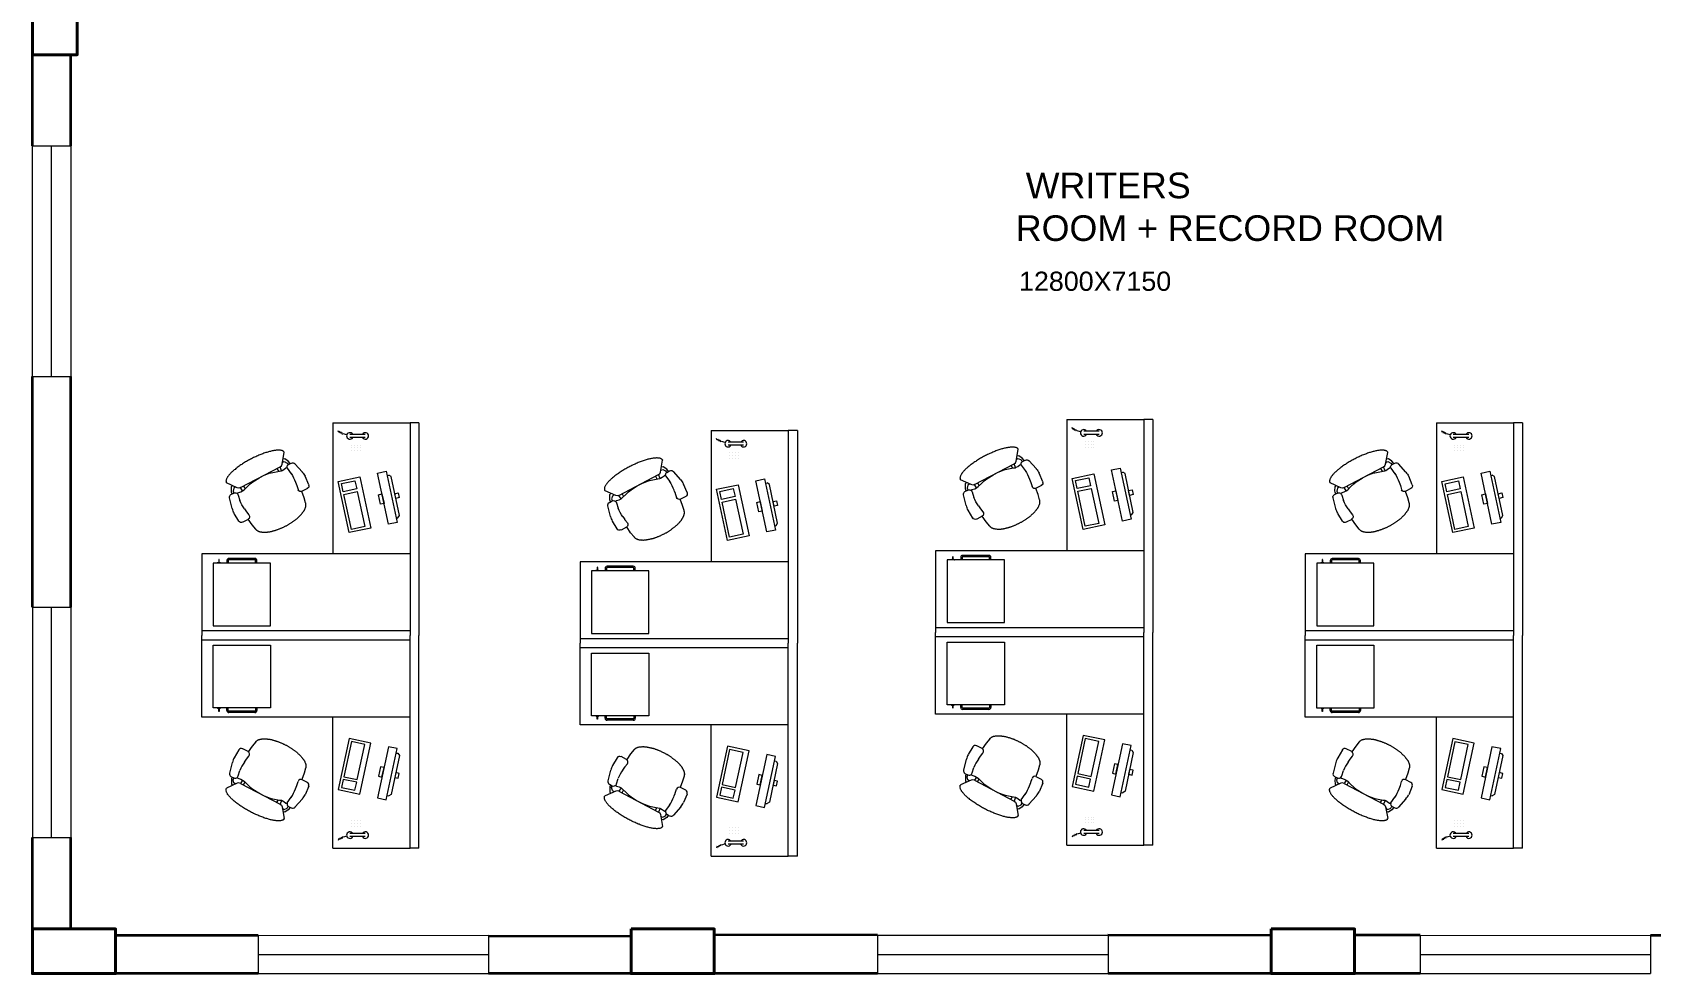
# Model space of a CAD drawing. Header units: millimetres. Extents: x 3079 to 579737, y 1565 to 1161826.
# Drawn here: x 73095 to 85732, y 183555 to 190905 of the extents above; entities that cross this region are included whole.
import ezdxf

# ---------------------------------------------------------------- set-up
doc = ezdxf.new("R2010")
doc.units = ezdxf.units.MM
for name, color, linetype, lineweight in [('1', 7, 'Continuous', 35), ('A_COL', 250, 'Continuous', 40), ('IG-Area', 250, 'Continuous', 30), ('SILL', 251, 'Continuous', 18), ('WINDOW', 252, 'Continuous', 15)]:
    doc.layers.add(name, color=color, linetype=linetype, lineweight=lineweight)
doc.layers.add('FURNITURE', color=253, linetype='Continuous', lineweight=5, transparency=0.05)
doc.styles.get("Standard").update_dxf_attribs({"font": 'arial.ttf'})

# ---------------------------------------------------------------- blocks, each defined once
blk = doc.blocks.new('AP00XXXX$0$A$C53421247')
at = {"color": 0}
for p, q in [((82, 595), (83, 598)), ((82, 593), (82, 595)), ((140, 501), (82, 587)), ((83, 598), (85, 600)), ((85, 600), (87, 604)), ((87, 604), (90, 607)), ((90, 607), (92, 609)), ((92, 609), (95, 612)), ((95, 612), (99, 614)), ((99, 614), (103, 617)), ((103, 617), (106, 619)), ((106, 619), (111, 621)), ((111, 621), (115, 624)), ((115, 624), (120, 626)), ((120, 626), (126, 628)), ((126, 628), (132, 630)), ((132, 630), (137, 632)), ((137, 632), (144, 634)), ((144, 634), (149, 636)), ((149, 636), (157, 638)), ((157, 638), (163, 639)), ((163, 639), (170, 641)), ((170, 641), (178, 643)), ((178, 643), (186, 644)), ((186, 644), (194, 646)), ((194, 646), (202, 647)), ((202, 647), (210, 648)), ((210, 648), (219, 649)), ((219, 649), (227, 650)), ((227, 650), (236, 651)), ((236, 651), (245, 652)), ((245, 652), (254, 652)), ((254, 652), (263, 653)), ((263, 653), (273, 653)), ((273, 653), (282, 654)), ((282, 654), (292, 654)), ((292, 654), (302, 654)), ((302, 654), (311, 654)), ((311, 654), (321, 654)), ((321, 654), (331, 654)), ((331, 654), (341, 654)), ((341, 654), (351, 653)), ((351, 653), (361, 653)), ((361, 653), (371, 652)), ((371, 652), (381, 652)), ((381, 652), (390, 651)), ((390, 651), (401, 650)), ((401, 650), (410, 649)), ((410, 649), (420, 648)), ((420, 648), (430, 646)), ((430, 646), (439, 646)), ((439, 646), (449, 644)), ((449, 644), (458, 642)), ((458, 642), (468, 641)), ((468, 641), (477, 639)), ((477, 639), (486, 637)), ((486, 637), (495, 636)), ((495, 636), (504, 634)), ((504, 634), (513, 632)), ((513, 632), (520, 630)), ((520, 630), (529, 627)), ((529, 627), (537, 625)), ((537, 625), (545, 623)), ((545, 623), (552, 620)), ((552, 620), (559, 618)), ((559, 618), (566, 616)), ((566, 616), (573, 614)), ((573, 614), (580, 611)), ((580, 611), (586, 608)), ((586, 608), (592, 605)), ((592, 605), (597, 603)), ((597, 603), (603, 600)), ((603, 600), (608, 597)), ((608, 597), (613, 595)), ((613, 595), (617, 591)), ((617, 591), (621, 588)), ((621, 588), (625, 586)), ((625, 586), (629, 582)), ((629, 582), (632, 580)), ((632, 580), (635, 576)), ((635, 576), (637, 574)), ((637, 574), (639, 571)), ((639, 571), (641, 568)), ((641, 568), (642, 565)), ((642, 565), (643, 562)), ((643, 562), (644, 559)), ((7, 368), (36, 460)), ((90, 476), (63, 478)), ((73, 477), (80, 503)), ((80, 503), (99, 534)), ((95, 493), (93, 475)), ((113, 514), (95, 493)), ((99, 534), (115, 538)), ((113, 453), (100, 394)), ((120, 459), (111, 457)), ((127, 514), (113, 514)), ((123, 459), (120, 459)), ((145, 454), (123, 459)), ((134, 510), (127, 514)), ((151, 491), (140, 501)), ((160, 452), (145, 454)), ((165, 488), (151, 491)), ((168, 452), (160, 452)), ((166, 452), (165, 488)), ((550, 463), (165, 488)), ((184, 457), (168, 452)), ((255, 473), (184, 457)), ((195, 486), (192, 459)), ((264, 474), (255, 473)), ((327, 478), (264, 474)), ((373, 474), (327, 478)), ((434, 465), (373, 474)), ((461, 459), (434, 465)), ((496, 446), (461, 459)), ((529, 434), (496, 446)), ((520, 465), (518, 438)), ((545, 430), (529, 434)), ((545, 430), (550, 463)), ((564, 429), (545, 430)), ((550, 463), (564, 465)), ((564, 465), (576, 474)), ((588, 432), (564, 429)), ((576, 474), (643, 549)), ((585, 483), (591, 485)), ((591, 432), (588, 432)), ((591, 485), (604, 482)), ((597, 428), (591, 432)), ((604, 482), (620, 461)), ((618, 502), (606, 508)), ((633, 471), (618, 502)), ((620, 461), (621, 444)), ((650, 442), (623, 444)), ((636, 460), (633, 471)), ((638, 443), (636, 460)), ((644, 559), (645, 556)), ((645, 556), (645, 553)), ((690, 327), (673, 421)), ((2, 245), (0, 325)), ((97, 312), (98, 282)), ((98, 280), (103, 245)), ((593, 282), (588, 252)), ((595, 413), (600, 364)), ((682, 205), (691, 283)), ((26, 220), (76, 217)), ((83, 159), (80, 217)), ((90, 114), (83, 159)), ((588, 250), (580, 218)), ((590, 128), (600, 187)), ((602, 186), (655, 183)), ((90, 111), (90, 114)), ((90, 110), (90, 111)), ((91, 107), (90, 110)), ((92, 105), (91, 107)), ((92, 102), (92, 105)), ((93, 100), (92, 102)), ((94, 98), (93, 100)), ((95, 96), (94, 98)), ((96, 93), (95, 96)), ((97, 91), (96, 93)), ((99, 89), (97, 91)), ((100, 87), (99, 89)), ((101, 84), (100, 87)), ((103, 82), (101, 84)), ((105, 80), (103, 82)), ((107, 78), (105, 80)), ((109, 76), (107, 78)), ((111, 73), (109, 76)), ((113, 72), (111, 73)), ((116, 69), (113, 72)), ((118, 67), (116, 69)), ((120, 65), (118, 67)), ((123, 63), (120, 65)), ((125, 60), (123, 63)), ((128, 59), (125, 60)), ((132, 57), (128, 59)), ((135, 54), (132, 57)), ((138, 53), (135, 54)), ((141, 51), (138, 53)), ((144, 49), (141, 51)), ((148, 47), (144, 49)), ((151, 45), (148, 47)), ((155, 44), (151, 45)), ((158, 42), (155, 44)), ((162, 40), (158, 42)), ((165, 38), (162, 40)), ((169, 36), (165, 38)), ((173, 34), (169, 36)), ((178, 33), (173, 34)), ((182, 31), (178, 33)), ((186, 30), (182, 31)), ((190, 28), (186, 30)), ((194, 27), (190, 28)), ((199, 25), (194, 27)), ((204, 24), (199, 25)), ((207, 22), (204, 24)), ((212, 21), (207, 22)), ((217, 19), (212, 21)), ((221, 18), (217, 19)), ((226, 17), (221, 18)), ((231, 16), (226, 17)), ((236, 15), (231, 16)), ((241, 14), (236, 15)), ((246, 13), (241, 14)), ((250, 11), (246, 13)), ((256, 10), (250, 11)), ((261, 9), (256, 10)), ((266, 8), (261, 9)), ((271, 8), (266, 8)), ((276, 7), (271, 8)), ((281, 6), (276, 7)), ((287, 5), (281, 6)), ((291, 4), (287, 5)), ((297, 4), (291, 4)), ((302, 4), (297, 4)), ((307, 2), (302, 4)), ((313, 2), (307, 2)), ((318, 2), (313, 2)), ((323, 1), (318, 2)), ((328, 1), (323, 1)), ((334, 1), (328, 1)), ((339, 1), (334, 1)), ((344, 0), (339, 1)), ((350, 1), (344, 0)), ((356, 0), (350, 1)), ((360, 0), (356, 0)), ((366, 0), (360, 0)), ((371, 0), (366, 0)), ((376, 1), (371, 0)), ((382, 0), (376, 1)), ((387, 1), (382, 0)), ((392, 1), (387, 1)), ((397, 1), (392, 1)), ((402, 1), (397, 1)), ((407, 2), (402, 1)), ((412, 2), (407, 2)), ((417, 3), (412, 2)), ((423, 3), (417, 3)), ((427, 4), (423, 3)), ((432, 4), (427, 4)), ((437, 6), (432, 4)), ((442, 6), (437, 6)), ((447, 7), (442, 6)), ((451, 8), (447, 7)), ((455, 9), (451, 8)), ((460, 9), (455, 9)), ((465, 10), (460, 9)), ((469, 12), (465, 10)), ((474, 12), (469, 12)), ((478, 13), (474, 12)), ((482, 15), (478, 13)), ((486, 16), (482, 15)), ((490, 17), (486, 16)), ((494, 18), (490, 17)), ((498, 19), (494, 18)), ((502, 21), (498, 19)), ((506, 22), (502, 21)), ((510, 23), (506, 22)), ((514, 25), (510, 23)), ((517, 27), (514, 25)), ((520, 28), (517, 27)), ((524, 30), (520, 28)), ((528, 31), (524, 30)), ((530, 33), (528, 31)), ((533, 35), (530, 33)), ((537, 36), (533, 35)), ((539, 38), (537, 36)), ((542, 40), (539, 38)), ((545, 42), (542, 40)), ((547, 43), (545, 42)), ((550, 46), (547, 43)), ((552, 47), (550, 46)), ((555, 49), (552, 47)), ((557, 51), (555, 49)), ((559, 53), (557, 51)), ((561, 55), (559, 53)), ((563, 57), (561, 55)), ((565, 59), (563, 57)), ((567, 61), (565, 59)), ((568, 63), (567, 61)), ((569, 65), (568, 63)), ((571, 67), (569, 65)), ((572, 70), (571, 67)), ((573, 71), (572, 70)), ((574, 74), (573, 71)), ((575, 76), (574, 74)), ((576, 78), (575, 76)), ((577, 81), (576, 78)), ((577, 82), (590, 128)), ((577, 82), (577, 81))]:
    blk.add_line(p, q, dxfattribs=at)
for centre, radius, start, end in [((88, 591), 6.35, 164.3929, 214.029), ((60, 452), 25.4, 85.1777, 163.418), ((87, 451), 25.4, 6.3757, 85.1777), ((620, 418), 25.4, 85.208, 169.2349), ((620, 418), 25.4, 169.2349, 190.8913), ((638, 553), 6.35, 318.2555, 357.1149), ((648, 417), 25.4, 9.9024, 85.208), ((153, 324), 152, 163.1174, 179.4456), ((446, 342), 350, 171.2066, 184.7536), ((124, 283), 25.4, 182.6801, 187.8199), ((251, 353), 350, 348.2663, 1.8132), ((539, 300), 152, 353.5743, 9.9024), ((28, 245), 25.4, 180.1777, 266.5099), ((78, 242), 25.4, 266.5099, 4.8356), ((604, 212), 25.4, 165.2, 266.5099), ((563, 256), 25.4, 345.2, 350.3398), ((657, 209), 25.4, 266.5099, 353.5743)]:
    blk.add_arc(centre, radius, start, end, dxfattribs=at)

msp = doc.modelspace()

# ---------------------------------------------------------------- linework, layer by layer
at = {"layer": '1'}
for p, q in [((73095, 190018), (73095, 191793)), ((73395, 190018), (73395, 190730)), ((73095, 186418), (73095, 188218)), ((73395, 186418), (73395, 188218)), ((73095, 183555), (73095, 184618)), ((73395, 183905), (73395, 184618)), ((74857, 183852), (73745, 183854)), ((77770, 183846), (76657, 183848)), ((79695, 183855), (78420, 183858)), ((82769, 183853), (81494, 183855)), ((83932, 183855), (83420, 183856)), ((86245, 183852), (85732, 183852)), ((74857, 183555), (73095, 183555)), ((79695, 183555), (76657, 183555)), ((83932, 183555), (81495, 183555))]:
    msp.add_line(p, q, dxfattribs=at)
at = {"layer": 'A_COL'}
for points in [[(73445, 191380), (73095, 191380), (73095, 190730), (73445, 190730)], [(73095, 183905), (73095, 183555), (73745, 183555), (73745, 183905)], [(77770, 183905), (77770, 183555), (78420, 183555), (78420, 183905)], [(82770, 183905), (82770, 183555), (83420, 183555), (83420, 183905)]]:
    msp.add_lwpolyline(points, close=True, dxfattribs=at)
at = {"layer": 'FURNITURE'}
for p, q in [((75442, 187857), (76044, 187857)), ((75442, 187857), (75442, 186833)), ((75488, 187781), (75484, 187795)), ((76044, 187857), (76044, 186195)), ((76114, 187857), (76044, 187857)), ((76114, 187857), (76114, 186195)), ((76114, 187857), (76114, 186195)), ((78396, 187796), (78998, 187796)), ((78396, 187796), (78396, 186772)), ((78998, 187796), (78998, 186135)), ((79069, 187796), (78998, 187796)), ((79069, 187796), (79069, 186135)), ((79069, 187796), (79069, 186135)), ((81173, 187881), (81775, 187881)), ((81173, 187881), (81173, 186857)), ((81220, 187805), (81215, 187819)), ((81230, 187800), (81225, 187815)), ((81239, 187795), (81234, 187810)), ((81249, 187790), (81244, 187805)), ((81281, 187786), (81254, 187795)), ((81775, 187881), (81775, 186220)), ((81846, 187881), (81775, 187881)), ((81846, 187881), (81846, 186220)), ((81846, 187881), (81846, 186220)), ((84059, 187857), (84661, 187857)), ((84059, 187857), (84059, 186833)), ((84106, 187781), (84101, 187795)), ((84661, 187857), (84661, 186195)), ((84732, 187857), (84661, 187857)), ((84732, 187857), (84732, 186195)), ((84732, 187857), (84732, 186195)), ((75498, 187776), (75493, 187790)), ((75508, 187771), (75503, 187786)), ((75518, 187766), (75513, 187781)), ((75550, 187762), (75522, 187771)), ((75695, 187766), (75574, 187766)), ((75695, 187742), (75574, 187742)), ((75586, 187683), (75586, 187683)), ((75608, 187683), (75608, 187683)), ((75631, 187683), (75631, 187683)), ((75654, 187683), (75654, 187683)), ((78443, 187720), (78438, 187735)), ((78453, 187715), (78448, 187730)), ((78462, 187710), (78457, 187725)), ((78472, 187706), (78467, 187720)), ((78504, 187702), (78477, 187710)), ((78649, 187705), (78528, 187705)), ((78649, 187681), (78528, 187681)), ((81426, 187790), (81305, 187790)), ((81426, 187766), (81305, 187766)), ((81317, 187707), (81317, 187707)), ((81317, 187684), (81317, 187684)), ((81340, 187707), (81340, 187707)), ((81340, 187684), (81340, 187684)), ((81363, 187707), (81363, 187707)), ((81363, 187684), (81363, 187684)), ((81385, 187707), (81385, 187707)), ((81385, 187684), (81385, 187684)), ((84116, 187776), (84111, 187790)), ((84125, 187771), (84121, 187785)), ((84135, 187766), (84130, 187781)), ((84168, 187762), (84140, 187771)), ((84313, 187766), (84191, 187766)), ((84313, 187741), (84191, 187741)), ((84203, 187683), (84203, 187683)), ((84226, 187683), (84226, 187683)), ((84249, 187683), (84249, 187683)), ((84272, 187683), (84272, 187683)), ((75586, 187660), (75586, 187660)), ((75586, 187638), (75586, 187638)), ((75608, 187660), (75608, 187660)), ((75608, 187638), (75608, 187638)), ((75631, 187660), (75631, 187660)), ((75631, 187638), (75631, 187638)), ((75654, 187660), (75654, 187660)), ((75654, 187638), (75654, 187638)), ((78540, 187622), (78540, 187622)), ((78540, 187600), (78540, 187600)), ((78540, 187577), (78540, 187577)), ((78563, 187622), (78563, 187622)), ((78563, 187600), (78563, 187600)), ((78563, 187577), (78563, 187577)), ((78586, 187622), (78586, 187622)), ((78586, 187600), (78586, 187600)), ((78586, 187577), (78586, 187577)), ((78608, 187622), (78608, 187622)), ((78608, 187600), (78608, 187600)), ((78608, 187577), (78608, 187577)), ((81317, 187662), (81317, 187662)), ((81340, 187662), (81340, 187662)), ((81363, 187662), (81363, 187662)), ((81385, 187662), (81385, 187662)), ((84203, 187660), (84203, 187660)), ((84203, 187637), (84203, 187637)), ((84226, 187660), (84226, 187660)), ((84226, 187637), (84226, 187637)), ((84249, 187660), (84249, 187660)), ((84249, 187637), (84249, 187637)), ((84272, 187660), (84272, 187660)), ((84272, 187637), (84272, 187637)), ((75484, 187398), (75652, 187434)), ((75652, 187434), (75737, 187035)), ((75866, 187445), (75878, 187448)), ((75896, 187436), (75878, 187448)), ((75961, 187133), (75896, 187436)), ((81215, 187422), (81383, 187458)), ((81301, 187023), (81215, 187422)), ((81240, 187406), (81346, 187428)), ((81346, 187428), (81359, 187365)), ((81383, 187458), (81469, 187059)), ((81598, 187469), (81610, 187472)), ((81628, 187460), (81610, 187472)), ((81692, 187157), (81628, 187460)), ((84101, 187398), (84269, 187434)), ((84269, 187434), (84355, 187035)), ((84484, 187445), (84496, 187448)), ((84514, 187436), (84496, 187448)), ((84579, 187133), (84514, 187436)), ((75569, 186999), (75484, 187398)), ((75509, 187382), (75614, 187404)), ((75523, 187318), (75509, 187382)), ((75628, 187341), (75523, 187318)), ((75527, 187297), (75632, 187320)), ((75586, 187024), (75527, 187297)), ((75614, 187404), (75628, 187341)), ((75632, 187320), (75691, 187047)), ((78438, 187337), (78606, 187373)), ((78524, 186938), (78438, 187337)), ((78463, 187321), (78568, 187343)), ((78477, 187258), (78463, 187321)), ((78568, 187343), (78582, 187280)), ((78606, 187373), (78692, 186974)), ((78820, 187384), (78833, 187387)), ((78851, 187375), (78833, 187387)), ((78915, 187073), (78851, 187375)), ((81254, 187343), (81240, 187406)), ((81359, 187365), (81254, 187343)), ((81259, 187322), (81364, 187344)), ((81317, 187049), (81259, 187322)), ((81364, 187344), (81422, 187071)), ((84187, 186999), (84101, 187398)), ((84127, 187381), (84232, 187404)), ((84140, 187318), (84127, 187381)), ((84245, 187341), (84140, 187318)), ((84145, 187297), (84250, 187320)), ((84203, 187024), (84145, 187297)), ((84232, 187404), (84245, 187341)), ((84250, 187320), (84308, 187047)), ((78582, 187280), (78477, 187258)), ((78481, 187237), (78586, 187259)), ((78540, 186964), (78481, 187237)), ((78586, 187259), (78645, 186986)), ((75691, 187047), (75586, 187024)), ((75937, 187113), (75949, 187115)), ((75949, 187115), (75961, 187133)), ((78892, 187052), (78904, 187055)), ((78904, 187055), (78915, 187073)), ((81469, 187059), (81301, 187023)), ((81422, 187071), (81317, 187049)), ((81669, 187137), (81681, 187140)), ((81681, 187140), (81692, 187157)), ((84308, 187047), (84203, 187024)), ((84555, 187113), (84567, 187115)), ((84567, 187115), (84579, 187133)), ((75737, 187035), (75569, 186999)), ((78692, 186974), (78524, 186938)), ((78645, 186986), (78540, 186964)), ((84355, 187035), (84187, 186999)), ((76044, 186833), (74418, 186833)), ((74418, 186833), (74418, 186195)), ((74553, 186788), (74550, 186788)), ((74550, 186788), (74550, 186785)), ((74550, 186787), (74550, 186785)), ((74550, 186787), (74550, 186787)), ((74553, 186786), (74550, 186786)), ((74550, 186785), (74550, 186772)), ((74550, 186785), (74550, 186772)), ((74552, 186787), (74552, 186785)), ((74553, 186787), (74552, 186787)), ((74552, 186785), (74552, 186772)), ((74553, 186785), (74553, 186788)), ((74553, 186772), (74553, 186785)), ((74833, 186797), (74629, 186797)), ((74833, 186787), (74629, 186787)), ((81775, 186857), (80149, 186857)), ((80149, 186857), (80149, 186220)), ((80273, 186787), (80271, 186786)), ((80271, 186786), (80271, 186786)), ((80295, 186786), (80271, 186786)), ((80295, 186786), (80271, 186786)), ((80293, 186787), (80273, 186787)), ((80274, 186788), (80274, 186787)), ((80292, 186788), (80274, 186788)), ((80284, 186812), (80282, 186812)), ((80282, 186812), (80282, 186809)), ((80282, 186811), (80282, 186809)), ((80282, 186811), (80282, 186811)), ((80284, 186810), (80282, 186810)), ((80282, 186809), (80282, 186796)), ((80282, 186809), (80282, 186796)), ((80284, 186805), (80282, 186805)), ((80282, 186804), (80282, 186804)), ((80282, 186796), (80282, 186794)), ((80282, 186796), (80282, 186793)), ((80282, 186794), (80282, 186794)), ((80282, 186793), (80282, 186788)), ((80284, 186793), (80282, 186793)), ((80282, 186793), (80282, 186793)), ((80284, 186809), (80284, 186812)), ((80284, 186811), (80284, 186809)), ((80284, 186811), (80284, 186811)), ((80284, 186809), (80284, 186796)), ((80284, 186796), (80284, 186809)), ((80284, 186804), (80284, 186804)), ((80284, 186796), (80284, 186794)), ((80284, 186793), (80284, 186796)), ((80284, 186794), (80284, 186794)), ((80284, 186788), (80284, 186793)), ((80284, 186793), (80284, 186793)), ((80292, 186788), (80292, 186787)), ((80293, 186787), (80295, 186786)), ((80295, 186786), (80295, 186786)), ((80345, 186806), (80345, 186786)), ((80345, 186786), (80345, 186786)), ((80355, 186806), (80355, 186786)), ((80355, 186786), (80355, 186786)), ((80565, 186821), (80360, 186821)), ((80565, 186811), (80360, 186811)), ((80570, 186786), (80570, 186806)), ((80570, 186786), (80570, 186786)), ((80580, 186786), (80580, 186806)), ((80580, 186786), (80580, 186786)), ((84661, 186833), (83035, 186833)), ((83035, 186833), (83035, 186195)), ((83170, 186788), (83168, 186788)), ((83168, 186788), (83168, 186785)), ((83168, 186787), (83168, 186785)), ((83168, 186787), (83168, 186787)), ((83170, 186786), (83168, 186786)), ((83168, 186785), (83168, 186772)), ((83168, 186785), (83168, 186772)), ((83170, 186785), (83170, 186788)), ((83170, 186787), (83170, 186785)), ((83170, 186787), (83170, 186787)), ((83170, 186785), (83170, 186772)), ((83170, 186772), (83170, 186785)), ((83451, 186797), (83246, 186797)), ((83451, 186786), (83246, 186786)), ((74542, 186763), (74539, 186762)), ((74540, 186762), (74539, 186762)), ((74563, 186762), (74539, 186762)), ((74563, 186762), (74540, 186762)), ((74542, 186763), (74542, 186763)), ((74560, 186763), (74542, 186763)), ((74561, 186763), (74542, 186763)), ((74553, 186781), (74550, 186781)), ((74550, 186780), (74550, 186780)), ((74550, 186772), (74550, 186770)), ((74550, 186772), (74550, 186769)), ((74550, 186770), (74550, 186770)), ((74550, 186769), (74550, 186764)), ((74553, 186769), (74550, 186769)), ((74550, 186769), (74550, 186769)), ((74553, 186780), (74552, 186780)), ((74552, 186772), (74552, 186770)), ((74553, 186770), (74552, 186770)), ((74553, 186769), (74553, 186772)), ((74553, 186764), (74553, 186769)), ((74553, 186769), (74553, 186769)), ((74560, 186763), (74560, 186763)), ((74561, 186763), (74563, 186762)), ((74563, 186762), (74563, 186762)), ((74613, 186782), (74613, 186761)), ((74613, 186761), (74613, 186761)), ((74624, 186782), (74624, 186761)), ((74624, 186761), (74624, 186761)), ((74838, 186761), (74838, 186782)), ((74838, 186761), (74838, 186761)), ((74848, 186761), (74848, 186782)), ((74848, 186761), (74848, 186761)), ((78998, 186772), (77372, 186772)), ((77372, 186772), (77372, 186135)), ((77496, 186702), (77494, 186701)), ((77494, 186701), (77494, 186701)), ((77518, 186701), (77494, 186701)), ((77518, 186701), (77494, 186701)), ((77515, 186702), (77496, 186702)), ((77497, 186703), (77497, 186702)), ((77515, 186703), (77497, 186703)), ((77507, 186728), (77505, 186728)), ((77505, 186728), (77505, 186724)), ((77505, 186727), (77505, 186724)), ((77505, 186727), (77505, 186727)), ((77507, 186725), (77505, 186725)), ((77505, 186724), (77505, 186711)), ((77505, 186724), (77505, 186711)), ((77507, 186720), (77505, 186720)), ((77505, 186719), (77505, 186719)), ((77505, 186711), (77505, 186709)), ((77505, 186711), (77505, 186708)), ((77505, 186709), (77505, 186709)), ((77505, 186708), (77505, 186703)), ((77507, 186708), (77505, 186708)), ((77505, 186708), (77505, 186708)), ((77507, 186724), (77507, 186728)), ((77507, 186727), (77507, 186724)), ((77507, 186727), (77507, 186727)), ((77507, 186724), (77507, 186711)), ((77507, 186711), (77507, 186724)), ((77507, 186719), (77507, 186719)), ((77507, 186711), (77507, 186709)), ((77507, 186708), (77507, 186711)), ((77507, 186709), (77507, 186709)), ((77507, 186703), (77507, 186708)), ((77507, 186708), (77507, 186708)), ((77515, 186703), (77515, 186702)), ((77515, 186702), (77518, 186701)), ((77518, 186701), (77518, 186701)), ((77568, 186721), (77568, 186701)), ((77568, 186701), (77568, 186701)), ((77578, 186721), (77578, 186701)), ((77578, 186701), (77578, 186701)), ((77788, 186736), (77583, 186736)), ((77788, 186726), (77583, 186726)), ((77793, 186701), (77793, 186721)), ((77793, 186701), (77793, 186701)), ((77803, 186701), (77803, 186721)), ((77803, 186701), (77803, 186701)), ((83159, 186763), (83157, 186762)), ((83157, 186761), (83157, 186762)), ((83181, 186762), (83157, 186762)), ((83181, 186761), (83157, 186761)), ((83179, 186763), (83159, 186763)), ((83160, 186763), (83160, 186763)), ((83178, 186763), (83160, 186763)), ((83170, 186781), (83168, 186781)), ((83168, 186780), (83168, 186780)), ((83168, 186772), (83168, 186770)), ((83168, 186772), (83168, 186769)), ((83168, 186770), (83168, 186770)), ((83168, 186769), (83168, 186764)), ((83170, 186769), (83168, 186769)), ((83168, 186769), (83168, 186769)), ((83170, 186780), (83170, 186780)), ((83170, 186772), (83170, 186770)), ((83170, 186769), (83170, 186772)), ((83170, 186770), (83170, 186770)), ((83170, 186764), (83170, 186769)), ((83170, 186769), (83170, 186769)), ((83178, 186763), (83178, 186763)), ((83179, 186763), (83181, 186762)), ((83181, 186761), (83181, 186762)), ((83231, 186781), (83231, 186761)), ((83231, 186761), (83231, 186761)), ((83241, 186781), (83241, 186761)), ((83241, 186761), (83241, 186761)), ((83456, 186761), (83456, 186781)), ((83456, 186761), (83456, 186761)), ((83466, 186761), (83466, 186781)), ((83466, 186761), (83466, 186761)), ((76044, 186231), (74418, 186231)), ((74418, 185558), (74418, 186195)), ((76044, 186160), (74418, 186160)), ((76044, 184534), (76044, 186195)), ((76044, 184534), (76044, 186195)), ((76114, 184534), (76114, 186195)), ((76114, 184534), (76114, 186195)), ((76114, 184534), (76114, 186195)), ((78998, 186170), (77372, 186170)), ((81775, 186255), (80149, 186255)), ((80149, 185582), (80149, 186220)), ((81775, 186185), (80149, 186185)), ((81775, 184558), (81775, 186220)), ((81775, 184558), (81775, 186220)), ((81846, 184558), (81846, 186220)), ((81846, 184558), (81846, 186220)), ((81846, 184558), (81846, 186220)), ((84661, 186231), (83035, 186231)), ((83035, 185558), (83035, 186195)), ((84661, 186160), (83035, 186160)), ((84661, 184534), (84661, 186195)), ((84661, 184534), (84661, 186195)), ((84732, 184534), (84732, 186195)), ((84732, 184534), (84732, 186195)), ((84732, 184534), (84732, 186195)), ((77372, 185497), (77372, 186135)), ((78998, 186100), (77372, 186100)), ((78998, 184473), (78998, 186135)), ((78998, 184473), (78998, 186135)), ((79069, 184473), (79069, 186135)), ((79069, 184473), (79069, 186135)), ((79069, 184473), (79069, 186135)), ((80271, 185654), (80271, 185653)), ((80295, 185654), (80271, 185654)), ((80273, 185652), (80271, 185653)), ((80295, 185653), (80271, 185653)), ((80293, 185652), (80273, 185652)), ((80274, 185652), (80274, 185652)), ((80292, 185652), (80274, 185652)), ((80282, 185647), (80282, 185651)), ((80282, 185646), (80282, 185647)), ((80282, 185643), (80282, 185646)), ((80284, 185646), (80282, 185646)), ((80282, 185643), (80282, 185645)), ((80282, 185645), (80282, 185645)), ((80284, 185651), (80284, 185647)), ((80284, 185647), (80284, 185646)), ((80284, 185646), (80284, 185643)), ((80284, 185643), (80284, 185645)), ((80284, 185645), (80284, 185645)), ((80292, 185652), (80292, 185652)), ((80293, 185652), (80295, 185653)), ((80295, 185654), (80295, 185653)), ((80345, 185634), (80345, 185654)), ((80345, 185654), (80345, 185654)), ((80355, 185634), (80355, 185654)), ((80355, 185654), (80355, 185654)), ((80570, 185654), (80570, 185634)), ((80570, 185654), (80570, 185654)), ((80580, 185654), (80580, 185634)), ((80580, 185654), (80580, 185654)), ((76044, 185558), (74418, 185558)), ((74540, 185629), (74539, 185629)), ((74542, 185628), (74539, 185629)), ((74563, 185629), (74539, 185629)), ((74563, 185629), (74540, 185629)), ((74542, 185628), (74542, 185628)), ((74560, 185628), (74542, 185628)), ((74561, 185628), (74542, 185628)), ((74550, 185622), (74550, 185627)), ((74550, 185619), (74550, 185622)), ((74553, 185622), (74550, 185622)), ((74550, 185622), (74550, 185622)), ((74550, 185619), (74550, 185621)), ((74550, 185621), (74550, 185621)), ((74550, 185606), (74550, 185619)), ((74550, 185606), (74550, 185619)), ((74550, 185611), (74550, 185611)), ((74553, 185610), (74550, 185610)), ((74550, 185604), (74550, 185606)), ((74550, 185603), (74550, 185606)), ((74553, 185605), (74550, 185605)), ((74550, 185604), (74550, 185604)), ((74553, 185603), (74550, 185603)), ((74552, 185619), (74552, 185621)), ((74553, 185621), (74552, 185621)), ((74552, 185606), (74552, 185619)), ((74553, 185611), (74552, 185611)), ((74552, 185604), (74552, 185606)), ((74553, 185604), (74552, 185604)), ((74553, 185627), (74553, 185622)), ((74553, 185622), (74553, 185619)), ((74553, 185622), (74553, 185622)), ((74553, 185619), (74553, 185606)), ((74553, 185606), (74553, 185603)), ((74560, 185628), (74560, 185628)), ((74561, 185628), (74563, 185629)), ((74563, 185629), (74563, 185629)), ((74613, 185609), (74613, 185630)), ((74613, 185630), (74613, 185630)), ((74624, 185609), (74624, 185630)), ((74624, 185630), (74624, 185630)), ((74833, 185604), (74629, 185604)), ((74833, 185594), (74629, 185594)), ((74838, 185630), (74838, 185609)), ((74838, 185630), (74838, 185630)), ((74848, 185630), (74848, 185609)), ((74848, 185630), (74848, 185630)), ((75442, 184534), (75442, 185558)), ((77494, 185569), (77494, 185568)), ((77518, 185569), (77494, 185569)), ((77496, 185567), (77494, 185568)), ((77518, 185568), (77494, 185568)), ((77515, 185567), (77496, 185567)), ((77497, 185567), (77497, 185567)), ((77515, 185567), (77497, 185567)), ((77505, 185562), (77505, 185566)), ((77505, 185561), (77505, 185562)), ((77505, 185558), (77505, 185561)), ((77507, 185561), (77505, 185561)), ((77505, 185558), (77505, 185560)), ((77505, 185560), (77505, 185560)), ((77505, 185545), (77505, 185558)), ((77505, 185545), (77505, 185558)), ((77505, 185551), (77505, 185551)), ((77507, 185550), (77505, 185550)), ((77507, 185545), (77505, 185545)), ((77505, 185543), (77505, 185545)), ((77505, 185542), (77505, 185545)), ((77505, 185543), (77505, 185543)), ((77507, 185542), (77505, 185542)), ((77507, 185566), (77507, 185562)), ((77507, 185562), (77507, 185561)), ((77507, 185561), (77507, 185558)), ((77507, 185558), (77507, 185560)), ((77507, 185560), (77507, 185560)), ((77507, 185545), (77507, 185558)), ((77507, 185558), (77507, 185545)), ((77507, 185551), (77507, 185551)), ((77507, 185543), (77507, 185545)), ((77507, 185545), (77507, 185542)), ((77507, 185543), (77507, 185543)), ((77515, 185567), (77518, 185568)), ((77515, 185567), (77515, 185567)), ((77518, 185569), (77518, 185568)), ((77568, 185549), (77568, 185569)), ((77568, 185569), (77568, 185569)), ((77578, 185549), (77578, 185569)), ((77578, 185569), (77578, 185569)), ((77788, 185544), (77583, 185544)), ((77788, 185534), (77583, 185534)), ((77793, 185569), (77793, 185549)), ((77793, 185569), (77793, 185569)), ((77803, 185569), (77803, 185549)), ((77803, 185569), (77803, 185569)), ((81775, 185582), (80149, 185582)), ((80282, 185630), (80282, 185643)), ((80282, 185630), (80282, 185643)), ((80282, 185635), (80282, 185635)), ((80284, 185634), (80282, 185634)), ((80282, 185628), (80282, 185630)), ((80282, 185627), (80282, 185630)), ((80284, 185629), (80282, 185629)), ((80282, 185628), (80282, 185628)), ((80284, 185627), (80282, 185627)), ((80284, 185630), (80284, 185643)), ((80284, 185643), (80284, 185630)), ((80284, 185635), (80284, 185635)), ((80284, 185628), (80284, 185630)), ((80284, 185630), (80284, 185627)), ((80284, 185628), (80284, 185628)), ((80565, 185629), (80360, 185629)), ((80565, 185619), (80360, 185619)), ((81173, 184558), (81173, 185582)), ((84661, 185558), (83035, 185558)), ((83157, 185629), (83157, 185629)), ((83159, 185628), (83157, 185629)), ((83181, 185629), (83157, 185629)), ((83181, 185629), (83157, 185629)), ((83179, 185628), (83159, 185628)), ((83160, 185627), (83160, 185628)), ((83178, 185627), (83160, 185627)), ((83168, 185622), (83168, 185627)), ((83168, 185619), (83168, 185622)), ((83170, 185622), (83168, 185622)), ((83168, 185622), (83168, 185622)), ((83168, 185619), (83168, 185621)), ((83168, 185621), (83168, 185621)), ((83168, 185606), (83168, 185619)), ((83168, 185606), (83168, 185619)), ((83168, 185611), (83168, 185611)), ((83170, 185610), (83168, 185610)), ((83168, 185604), (83168, 185606)), ((83168, 185603), (83168, 185606)), ((83170, 185605), (83168, 185605)), ((83168, 185604), (83168, 185604)), ((83170, 185603), (83168, 185603)), ((83170, 185627), (83170, 185622)), ((83170, 185622), (83170, 185619)), ((83170, 185622), (83170, 185622)), ((83170, 185619), (83170, 185621)), ((83170, 185621), (83170, 185621)), ((83170, 185606), (83170, 185619)), ((83170, 185619), (83170, 185606)), ((83170, 185611), (83170, 185611)), ((83170, 185604), (83170, 185606)), ((83170, 185606), (83170, 185603)), ((83170, 185604), (83170, 185604)), ((83178, 185627), (83178, 185628)), ((83179, 185628), (83181, 185629)), ((83181, 185629), (83181, 185629)), ((83231, 185609), (83231, 185629)), ((83231, 185629), (83231, 185629)), ((83241, 185609), (83241, 185629)), ((83241, 185629), (83241, 185629)), ((83451, 185604), (83246, 185604)), ((83451, 185594), (83246, 185594)), ((83456, 185629), (83456, 185609)), ((83456, 185629), (83456, 185629)), ((83466, 185629), (83466, 185609)), ((83466, 185629), (83466, 185629)), ((84059, 184534), (84059, 185558)), ((78998, 185497), (77372, 185497)), ((78396, 184473), (78396, 185497)), ((81301, 185416), (81215, 185017)), ((81469, 185380), (81301, 185416)), ((75569, 185392), (75484, 184993)), ((75586, 185367), (75527, 185093)), ((75737, 185356), (75569, 185392)), ((75691, 185344), (75586, 185367)), ((75632, 185071), (75691, 185344)), ((75652, 184957), (75737, 185356)), ((75937, 185278), (75949, 185276)), ((75949, 185276), (75961, 185258)), ((78524, 185331), (78438, 184932)), ((78540, 185306), (78481, 185033)), ((78692, 185295), (78524, 185331)), ((78645, 185283), (78540, 185306)), ((78586, 185010), (78645, 185283)), ((78606, 184896), (78692, 185295)), ((81317, 185391), (81259, 185118)), ((81422, 185368), (81317, 185391)), ((81364, 185095), (81422, 185368)), ((81383, 184981), (81469, 185380)), ((81692, 185282), (81628, 184979)), ((81669, 185302), (81681, 185300)), ((81681, 185300), (81692, 185282)), ((84187, 185392), (84101, 184993)), ((84203, 185366), (84145, 185093)), ((84355, 185356), (84187, 185392)), ((84308, 185344), (84203, 185366)), ((84250, 185071), (84308, 185344)), ((84269, 184957), (84355, 185356)), ((84555, 185278), (84567, 185275)), ((84567, 185275), (84579, 185258)), ((75961, 185258), (75896, 184955)), ((78915, 185197), (78851, 184894)), ((78892, 185217), (78904, 185215)), ((78904, 185215), (78915, 185197)), ((84579, 185258), (84514, 184955)), ((75523, 185072), (75509, 185009)), ((75628, 185050), (75523, 185072)), ((75527, 185093), (75632, 185071)), ((75614, 184987), (75628, 185050)), ((78481, 185033), (78586, 185010)), ((81215, 185017), (81383, 184981)), ((81254, 185097), (81240, 185034)), ((81240, 185034), (81346, 185011)), ((81359, 185074), (81254, 185097)), ((81259, 185118), (81364, 185095)), ((81346, 185011), (81359, 185074)), ((84140, 185072), (84127, 185009)), ((84245, 185050), (84140, 185072)), ((84145, 185093), (84250, 185071)), ((84232, 184987), (84245, 185050)), ((75484, 184993), (75652, 184957)), ((75509, 185009), (75614, 184987)), ((75866, 184946), (75878, 184943)), ((75896, 184955), (75878, 184943)), ((78438, 184932), (78606, 184896)), ((78477, 185012), (78463, 184949)), ((78463, 184949), (78568, 184926)), ((78582, 184989), (78477, 185012)), ((78568, 184926), (78582, 184989)), ((78851, 184894), (78833, 184883)), ((81598, 184970), (81610, 184967)), ((81628, 184979), (81610, 184967)), ((84101, 184993), (84269, 184957)), ((84127, 185009), (84232, 184987)), ((84484, 184946), (84496, 184943)), ((84514, 184955), (84496, 184943)), ((78820, 184885), (78833, 184883)), ((81317, 184778), (81317, 184778)), ((81340, 184778), (81340, 184778)), ((81363, 184778), (81363, 184778)), ((81385, 184778), (81385, 184778)), ((75695, 184649), (75574, 184649)), ((75586, 184753), (75586, 184753)), ((75586, 184731), (75586, 184731)), ((75586, 184708), (75586, 184708)), ((75608, 184753), (75608, 184753)), ((75608, 184731), (75608, 184731)), ((75608, 184708), (75608, 184708)), ((75631, 184753), (75631, 184753)), ((75631, 184731), (75631, 184731)), ((75631, 184708), (75631, 184708)), ((75654, 184753), (75654, 184753)), ((75654, 184731), (75654, 184731)), ((75654, 184708), (75654, 184708)), ((78540, 184693), (78540, 184693)), ((78540, 184670), (78540, 184670)), ((78540, 184647), (78540, 184647)), ((78563, 184693), (78563, 184693)), ((78563, 184670), (78563, 184670)), ((78563, 184647), (78563, 184647)), ((78586, 184693), (78586, 184693)), ((78586, 184670), (78586, 184670)), ((78586, 184647), (78586, 184647)), ((78608, 184693), (78608, 184693)), ((78608, 184670), (78608, 184670)), ((78608, 184647), (78608, 184647)), ((81220, 184634), (81215, 184620)), ((81230, 184639), (81225, 184625)), ((81239, 184644), (81234, 184630)), ((81249, 184649), (81244, 184634)), ((81281, 184653), (81254, 184644)), ((81426, 184674), (81305, 184674)), ((81426, 184649), (81305, 184649)), ((81317, 184755), (81317, 184755)), ((81317, 184732), (81317, 184732)), ((81340, 184755), (81340, 184755)), ((81340, 184732), (81340, 184732)), ((81363, 184755), (81363, 184755)), ((81363, 184732), (81363, 184732)), ((81385, 184755), (81385, 184755)), ((81385, 184732), (81385, 184732)), ((84313, 184649), (84191, 184649)), ((84203, 184753), (84203, 184753)), ((84203, 184731), (84203, 184731)), ((84203, 184708), (84203, 184708)), ((84226, 184753), (84226, 184753)), ((84226, 184731), (84226, 184731)), ((84226, 184708), (84226, 184708)), ((84249, 184753), (84249, 184753)), ((84249, 184731), (84249, 184731)), ((84249, 184708), (84249, 184708)), ((84272, 184753), (84272, 184753)), ((84272, 184731), (84272, 184731)), ((84272, 184708), (84272, 184708)), ((75442, 184534), (76044, 184534)), ((75488, 184610), (75484, 184596)), ((75498, 184615), (75493, 184601)), ((75508, 184620), (75503, 184605)), ((75518, 184625), (75513, 184610)), ((75550, 184629), (75522, 184620)), ((75695, 184625), (75574, 184625)), ((76114, 184534), (76044, 184534)), ((78443, 184550), (78438, 184535)), ((78453, 184554), (78448, 184540)), ((78462, 184559), (78457, 184545)), ((78472, 184564), (78467, 184550)), ((78504, 184568), (78477, 184559)), ((78649, 184589), (78528, 184589)), ((78649, 184565), (78528, 184565)), ((81173, 184558), (81775, 184558)), ((81846, 184558), (81775, 184558)), ((84059, 184534), (84661, 184534)), ((84106, 184610), (84101, 184596)), ((84116, 184615), (84111, 184600)), ((84125, 184620), (84121, 184605)), ((84135, 184625), (84130, 184610)), ((84168, 184629), (84140, 184620)), ((84313, 184625), (84191, 184625)), ((84732, 184534), (84661, 184534)), ((78396, 184473), (78998, 184473)), ((79069, 184473), (78998, 184473))]:
    msp.add_line(p, q, dxfattribs=at)
for points in [[(75876, 187065), (75790, 187464), (75859, 187478), (75944, 187079)], [(78830, 187004), (78745, 187403), (78813, 187418), (78899, 187019)], [(81607, 187089), (81522, 187488), (81590, 187503), (81676, 187104)], [(84493, 187065), (84408, 187464), (84477, 187478), (84562, 187079)], [(75813, 187221), (75798, 187295), (75825, 187301), (75841, 187227)], [(75933, 187266), (75925, 187303), (75952, 187309), (75960, 187272)], [(81545, 187245), (81529, 187320), (81556, 187325), (81572, 187251)], [(81664, 187290), (81656, 187327), (81684, 187333), (81691, 187296)], [(84431, 187221), (84415, 187295), (84443, 187301), (84459, 187227)], [(84550, 187266), (84542, 187303), (84570, 187309), (84578, 187272)], [(78768, 187161), (78752, 187235), (78779, 187241), (78795, 187166)], [(78887, 187205), (78879, 187243), (78907, 187248), (78914, 187211)], [(80686, 186296), (80686, 186786), (80239, 186786), (80239, 186296)], [(74954, 186272), (74954, 186761), (74508, 186761), (74508, 186272)], [(77909, 186211), (77909, 186701), (77462, 186701), (77462, 186211)], [(83572, 186272), (83572, 186761), (83126, 186761), (83126, 186272)], [(74954, 186119), (74954, 185630), (74508, 185630), (74508, 186119)], [(77909, 186058), (77909, 185569), (77462, 185569), (77462, 186058)], [(80686, 186143), (80686, 185654), (80239, 185654), (80239, 186143)], [(83572, 186119), (83572, 185629), (83126, 185629), (83126, 186119)], [(75876, 185326), (75790, 184927), (75859, 184913), (75944, 185312)], [(81607, 185350), (81522, 184951), (81590, 184937), (81676, 185336)], [(84493, 185326), (84408, 184927), (84477, 184912), (84562, 185312)], [(75813, 185170), (75798, 185096), (75825, 185090), (75841, 185164)], [(78830, 185266), (78745, 184867), (78813, 184852), (78899, 185251)], [(81545, 185194), (81529, 185120), (81556, 185114), (81572, 185188)], [(81664, 185149), (81656, 185112), (81684, 185106), (81691, 185143)], [(84431, 185170), (84415, 185096), (84443, 185090), (84459, 185164)], [(75933, 185125), (75925, 185088), (75952, 185082), (75960, 185119)], [(78768, 185109), (78752, 185035), (78779, 185029), (78795, 185103)], [(78887, 185064), (78879, 185027), (78907, 185021), (78914, 185058)], [(84550, 185125), (84542, 185088), (84570, 185082), (84578, 185119)]]:
    msp.add_lwpolyline(points, close=True, dxfattribs=at)
for centre, radius, start, end in [((81305, 187778), 25.4, 28.4915, 331.5085), ((81426, 187778), 25.4, 208.4915, 151.5085), ((75574, 187754), 25.4, 28.4915, 331.5085), ((75695, 187754), 25.4, 208.4915, 151.5085), ((78528, 187693), 25.4, 28.4915, 331.5085), ((78649, 187693), 25.4, 208.4915, 151.5085), ((84191, 187754), 25.4, 28.4915, 331.5085), ((84313, 187754), 25.4, 208.4915, 151.5085), ((74629, 186782), 15.1, 90, 180), ((74629, 186782), 5.02, 90, 180), ((74833, 186782), 15.1, 0, 90), ((74833, 186782), 5.02, 0, 90), ((80283, 186747), 41.2, 91.6492, 102.6804), ((80283, 186747), 40.9, 88.3384, 91.6616), ((80283, 186747), 41.2, 77.3196, 88.3508), ((80360, 186806), 15.1, 90, 180), ((80360, 186806), 5.02, 90, 180), ((80565, 186806), 15.1, 0, 90), ((80565, 186806), 5.02, 0, 90), ((83246, 186781), 15.1, 90, 180), ((83246, 186781), 5.02, 90, 180), ((83451, 186781), 15.1, 0, 90), ((83451, 186781), 5.02, 0, 90), ((74551, 186723), 41.2, 91.6492, 102.6804), ((74551, 186723), 40.9, 88.3384, 91.6616), ((74551, 186723), 41.2, 77.3196, 88.3508), ((77506, 186663), 41.2, 91.6492, 102.6804), ((77506, 186663), 40.9, 88.3384, 91.6616), ((77506, 186663), 41.2, 77.3196, 88.3508), ((77583, 186721), 15.1, 90, 180), ((77583, 186721), 5.02, 90, 180), ((77788, 186721), 15.1, 0, 90), ((77788, 186721), 5.02, 0, 90), ((83169, 186723), 41.2, 91.6492, 102.6804), ((83169, 186723), 40.9, 88.3384, 91.6616), ((83169, 186723), 41.2, 77.3196, 88.3508), ((80283, 185692), 41.2, 257.3196, 268.3508), ((80283, 185692), 40.9, 268.3384, 271.6616), ((80283, 185692), 41.2, 271.6492, 282.6804), ((74551, 185668), 41.2, 257.3196, 268.3508), ((74551, 185668), 40.9, 268.3384, 271.6616), ((74551, 185668), 41.2, 271.6492, 282.6804), ((74629, 185609), 15.1, 180, 270), ((74629, 185609), 5.02, 180, 270), ((74833, 185609), 15.1, 270, 0), ((74833, 185609), 5.02, 270, 0), ((77506, 185607), 41.2, 257.3196, 268.3508), ((77506, 185607), 40.9, 268.3384, 271.6616), ((77506, 185607), 41.2, 271.6492, 282.6804), ((77583, 185549), 15.1, 180, 270), ((77583, 185549), 5.02, 180, 270), ((77788, 185549), 15.1, 270, 0), ((77788, 185549), 5.02, 270, 0), ((80360, 185634), 15.1, 180, 270), ((80360, 185634), 5.02, 180, 270), ((80565, 185634), 15.1, 270, 0), ((80565, 185634), 5.02, 270, 0), ((83169, 185668), 41.2, 257.3196, 268.3508), ((83169, 185668), 40.9, 268.3384, 271.6616), ((83169, 185668), 41.2, 271.6492, 282.6804), ((83246, 185609), 15.1, 180, 270), ((83246, 185609), 5.02, 180, 270), ((83451, 185609), 15.1, 270, 0), ((83451, 185609), 5.02, 270, 0), ((75574, 184637), 25.4, 28.4915, 331.5085), ((75695, 184637), 25.4, 208.4915, 151.5085), ((81305, 184661), 25.4, 28.4915, 331.5085), ((81426, 184661), 25.4, 208.4915, 151.5085), ((84191, 184637), 25.4, 28.4915, 331.5085), ((84313, 184637), 25.4, 208.4915, 151.5085), ((78528, 184577), 25.4, 28.4915, 331.5085), ((78649, 184577), 25.4, 208.4915, 151.5085)]:
    msp.add_arc(centre, radius, start, end, dxfattribs=at)
at = {"layer": 'SILL'}
for p, q in [((73095, 188218), (73095, 190018)), ((73395, 190018), (73395, 188218)), ((73095, 186418), (73095, 184618)), ((73395, 186418), (73395, 184618)), ((74857, 183852), (76657, 183855)), ((79695, 183855), (81495, 183855)), ((83932, 183855), (85732, 183852)), ((74857, 183555), (76657, 183555)), ((79695, 183555), (81495, 183555)), ((83932, 183555), (85732, 183555))]:
    msp.add_line(p, q, dxfattribs=at)
at = {"layer": 'WINDOW'}
for p, q in [((73095, 190018), (73395, 190018)), ((73245, 188218), (73245, 190018)), ((73095, 188218), (73395, 188218)), ((73095, 186418), (73395, 186418)), ((73245, 184618), (73245, 186418)), ((73095, 184618), (73395, 184618)), ((74857, 183855), (74857, 183555)), ((76657, 183855), (76657, 183555)), ((79695, 183855), (79695, 183555)), ((81495, 183855), (81495, 183555)), ((83932, 183855), (83932, 183555)), ((85732, 183855), (85732, 183555)), ((74857, 183705), (76657, 183705)), ((79695, 183705), (81495, 183705)), ((83932, 183705), (85732, 183705))]:
    msp.add_line(p, q, dxfattribs=at)

# ---------------------------------------------------------------- block references
at = {"layer": 'FURNITURE'}
for p, xscale, yscale, zscale, rotation in [((75345, 187171), -0.9034715759433986, 0.9034715759433986, 0.9034715759433986, 24.09177462783687), ((81077, 187195), -0.9034715759433986, 0.9034715759433986, 0.9034715759433986, 24.09177462783687), ((83963, 187171), -0.9034715759433986, 0.9034715759433986, 0.9034715759433986, 24.09177462783687), ((78300, 187110), -0.9034715759433986, 0.9034715759433986, 0.9034715759433986, 24.09177462783687), ((75345, 185220), 0.903471576034104, 0.903471576034104, 0.903471576034104, 155.9082253592925), ((78300, 185159), 0.903471576034104, 0.903471576034104, 0.903471576034104, 155.9082253592925), ((81077, 185244), 0.903471576034104, 0.903471576034104, 0.903471576034104, 155.9082253592925), ((83963, 185220), 0.903471576034104, 0.903471576034104, 0.903471576034104, 155.9082253592925)]:
    msp.add_blockref('AP00XXXX$0$A$C53421247', p, dxfattribs=dict(at, xscale=xscale, yscale=yscale, zscale=zscale, rotation=rotation))

# ---------------------------------------------------------------- texts
at = {"layer": 'IG-Area', "attachment_point": 1}
for s, insert, char_height in [(' WRITERS \\PROOM + RECORD ROOM', (80775, 189810), 200), ('12800X7150', (80800, 189037), 150)]:
    msp.add_mtext_dynamic_manual_height_columns(s, width=38356.19, gutter_width=12.5, heights=[0], dxfattribs=dict(at, insert=insert, char_height=char_height))

doc.saveas('drawing.dxf')
